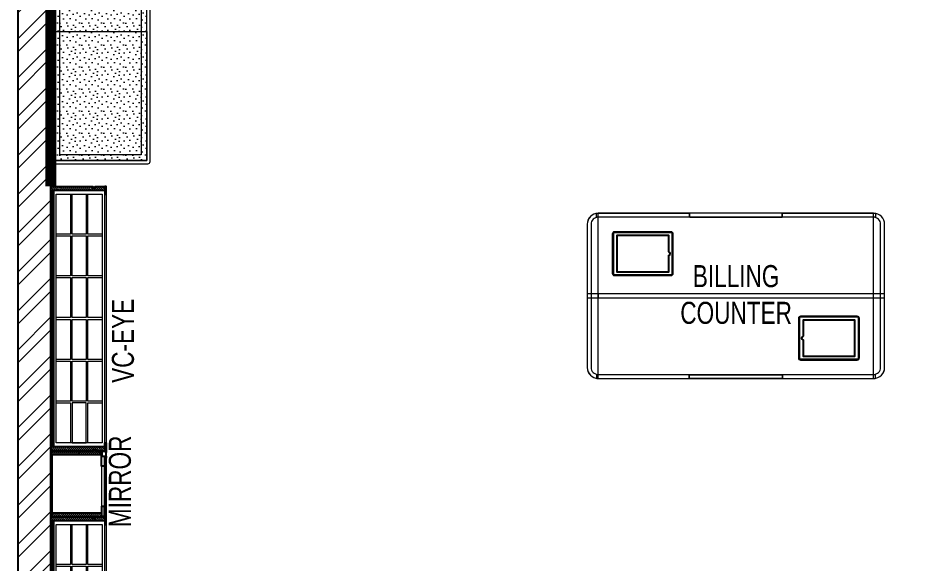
# Model space of a CAD drawing. Header units: feet. Extents: x 2547226 to 2555095, y -6061669 to -6045180.
# Drawn here: x 2547226 to 2551289, y -6051985 to -6049509 of the extents above; entities that cross this region are included whole.
import ezdxf

# ---------------------------------------------------------------- set-up
doc = ezdxf.new("R2010")
doc.units = ezdxf.units.FT
doc.header["$LTSCALE"] = 33
doc.header["$MEASUREMENT"] = 0
for name, pattern in [('ACAD_ISO03W100', [30, 12, -18]), ('HIDDEN2', [4.7625, 3.175, -1.5875]), ('HIDDENX2', [0.75, 0.5, -0.25])]:
    doc.linetypes.add(name, pattern=pattern)
doc.layers.add('A-WALL', color=1, linetype='Continuous')
for name, color, linetype, lineweight in [('LENS-HATCH', 251, 'Continuous', 5), ('LENS-TEXT', 31, 'Continuous', 5), ('LENS_TEXT', 31, 'Continuous', 5), ('LK-FF&E FLOOR', 1, 'Continuous', 9), ('LK-FF&E WALL', 1, 'Continuous', 9), ('LK-MIRROR', 133, 'Continuous', 13), ('LN-ELEVATION-1', 81, 'Continuous', 25), ('LN-ELEVATION-2', 103, 'Continuous', 20), ('LN-ELEVATION-3', 125, 'Continuous', 18), ('LN-ELEVATION-4', 145, 'Continuous', 13), ('LN-ELEVATION-5', 167, 'Continuous', 5), ('LN-HATCH', 251, 'Continuous', 0), ('PLANO-CARPET', 3, 'Continuous', 18), ('PLANO-TXT', 252, 'Continuous', 5)]:
    doc.layers.add(name, color=color, linetype=linetype, lineweight=lineweight)
doc.styles.add('LK TXT', font='GILC____.TTF', dxfattribs={"height": 100})
pattern_1 = [(45, (7858054.0837, 3504049.203), (-4.4901280605, 4.4901280605), [])]

# ---------------------------------------------------------------- blocks, each defined once
blk = doc.blocks.new('2 seater bench')
at = {"layer": 'LENS-HATCH', "lineweight": 0}
h = blk.add_hatch(dxfattribs=at)
h.set_pattern_fill('STIP1', color=177, scale=100, angle=270, pattern_type=2)
h.set_pattern_definition([(270, (6617251.08, -170421.61), (100, -2e-13), [0, -100]), (270, (6617235.08, -170433.61), (100, -2e-13), [0, -100]), (270, (6617211.08, -170428.61), (100, -2e-13), [0, -100]), (270, (6617188.08, -170463.61), (100, -2e-13), [0, -100]), (270, (6617224.08, -170460.61), (100, -2e-13), [0, -100]), (270, (6617248.08, -170487.61), (100, -2e-13), [0, -100]), (270, (6617255.08, -170452.61), (100, -2e-13), [0, -100]), (270, (6617214.08, -170494.61), (100, -2e-13), [0, -100]), (270, (6617182.08, -170489.61), (100, -2e-13), [0, -100]), (270, (6617167.08, -170415.61), (100, -2e-13), [0, -100]), (270, (6617187.08, -170433.61), (100, -2e-13), [0, -100]), (270, (6617168.08, -170447.61), (100, -2e-13), [0, -100]), (270, (6617232.08, -170508.61), (100, -2e-13), [0, -100]), (270, (6617207.08, -170476.61), (100, -2e-13), [0, -100]), (270, (6617240.08, -170468.61), (100, -2e-13), [0, -100]), (270, (6617231.08, -170485.61), (100, -2e-13), [0, -100]), (270, (6617204.08, -170449.61), (100, -2e-13), [0, -100]), (270, (6617258.08, -170477.61), (100, -2e-13), [0, -100]), (270, (6617199.08, -170508.61), (100, -2e-13), [0, -100]), (270, (6617169.08, -170505.61), (100, -2e-13), [0, -100])])
h.paths.add_polyline_path([(585, 210), (0, 210), (0, -210), (585, -210)])
h.paths.add_polyline_path([(0, 245), (0, -210)])
h.paths.add_polyline_path([(-585, 210), (0, 210), (0, -210), (-585, -210)])
at = {"layer": 'LN-ELEVATION-2', "ltscale": 0.5}
for points in [[(-585, 210), (0, 210), (0, -210), (-585, -210)], [(585, 210), (0, 210), (0, -210), (585, -210)]]:
    blk.add_lwpolyline(points, close=True, dxfattribs=at)
at = {"layer": 'LN-ELEVATION-5', "ltscale": 0.5}
blk.add_lwpolyline([(590, 225), (-590, 225, 0.414214), (-600, 215), (-600, -215, 0.414214), (-590, -225), (590, -225, 0.414214), (600, -215), (600, 215, 0.414214)], format="xyb", close=True, dxfattribs=at)
blk.add_lwpolyline([(585, 210), (-585, 210), (-585, -210), (585, -210)], close=True, dxfattribs=at)
at = {"layer": 'LN-ELEVATION-5', "linetype": 'HIDDEN2', "ltscale": 11}
blk.add_lwpolyline([(-560, 185), (560, 185), (560, -185), (-560, -185)], close=True, dxfattribs=at)
blk = doc.blocks.new('VC HD 1200')
at = {"layer": 'LN-HATCH', "ltscale": 0.5}
h = blk.add_hatch(dxfattribs=at)
h.set_pattern_fill('ANSI31', color=256, scale=2)
h.set_pattern_definition([(45, (3760859.753, 1795248.936), (-4.490128061, 4.490128061), [])])
h.paths.add_polyline_path([(-1200, 250), (-1200, 60), (-1194, 60), (-1194, 50), (-1200, 50), (-1200, 6), (-1182, 6), (-1182, 250)])
h = blk.add_hatch(dxfattribs=at)
h.set_pattern_fill('ANSI31', color=256, scale=2)
h.set_pattern_definition(pattern_1)
h.paths.add_polyline_path([(0, 250), (0, 60), (-6, 60), (-6, 50), (0, 50), (0, 6), (-18, 6), (-18, 250)])
h = blk.add_hatch(dxfattribs=at)
h.set_pattern_fill('ANSI31', color=256, scale=2)
h.set_pattern_definition([(45, (7858047.0837, 3504049.203), (-4.4901280605, 4.4901280605), [])])
h.paths.add_polyline_path([(-1165, 6), (-1165, 0), (-1200, 0), (-1200, 6)])
h = blk.add_hatch(dxfattribs=at)
h.set_pattern_fill('ANSI31', color=256, scale=2)
h.set_pattern_definition(pattern_1)
h.paths.add_polyline_path([(-28, 6), (-28, 0), (0, 0), (0, 6)])
at = {"layer": 'LN-ELEVATION-1', "ltscale": 0.5}
for points in [[(-1200, 250), (-1200, 60), (-1194, 60), (-1194, 50), (-1200, 50), (-1200, 6), (-1182, 6), (-1182, 250)], [(-18, 238), (-1182, 238), (-1182, 244), (-18, 244)], [(0, 250), (0, 60), (-6, 60), (-6, 50), (0, 50), (0, 6), (-18, 6), (-18, 250)], [(-1165, 6), (-1165, 0), (-1200, 0), (-1200, 6)], [(-35, 6), (-35, 0), (0, 0), (0, 6)]]:
    blk.add_lwpolyline(points, close=True, dxfattribs=at)
at = {"layer": 'LN-ELEVATION-3', "ltscale": 0.5}
for p, q in [((-1182, 250), (-18, 250)), ((-1165, 6), (-35, 6)), ((-35, 0), (-1165, 0))]:
    blk.add_line(p, q, dxfattribs=at)
for points in [[(-1165, 226), (-35, 226), (-35, 18), (-1165, 18)], [(-1165, 226), (-983.3, 226), (-983.3, 162), (-1165, 162)], [(-975.3, 226), (-793.7, 226), (-793.7, 162), (-975.3, 162)], [(-785.7, 226), (-604, 226), (-604, 162), (-785.7, 162)], [(-596, 226), (-414.3, 226), (-414.3, 162), (-596, 162)], [(-406.3, 226), (-224.7, 226), (-224.7, 162), (-406.3, 162)], [(-216.7, 226), (-35, 226), (-35, 162), (-216.7, 162)], [(-1165, 90), (-983.3, 90), (-983.3, 154), (-1165, 154)], [(-975.3, 154), (-793.7, 154), (-793.7, 90), (-975.3, 90)], [(-785.7, 154), (-604, 154), (-604, 90), (-785.7, 90)], [(-596, 154), (-414.3, 154), (-414.3, 90), (-596, 90)], [(-406.3, 154), (-224.7, 154), (-224.7, 90), (-406.3, 90)], [(-216.7, 154), (-35, 154), (-35, 90), (-216.7, 90)], [(-1165, 82), (-983.3, 82), (-983.3, 18), (-1165, 18)], [(-975.3, 82), (-793.7, 82), (-793.7, 18), (-975.3, 18)], [(-785.7, 82), (-604, 82), (-604, 18), (-785.7, 18)], [(-596, 82), (-414.3, 82), (-414.3, 18), (-596, 18)], [(-406.3, 82), (-224.7, 82), (-224.7, 18), (-406.3, 18)], [(-216.7, 82), (-35, 82), (-35, 18), (-216.7, 18)]]:
    blk.add_lwpolyline(points, close=True, dxfattribs=at)
blk = doc.blocks.new('MIRROR')
at = {"layer": 'LN-HATCH', "ltscale": 0.5}
h = blk.add_hatch(dxfattribs=at)
h.set_pattern_fill('ANSI31', color=256, scale=2)
h.set_pattern_definition([(45, (4060433.7416, 1708720.787), (-4.4901280605, 4.4901280605), [])])
h.paths.add_polyline_path([(212.9, 101.3), (230.9, 101.3), (230.9, -127.7), (212.9, -127.7)])
h.paths.add_polyline_path([(230.9, 95.3), (494.9, 95.3), (494.9, 101.3), (230.9, 101.3)])
h.paths.add_polyline_path([(512.9, 101.3), (494.9, 101.3), (494.9, -127.7), (512.9, -127.7)])
at = {"layer": 'Defpoints'}
blk.add_lwpolyline([(512.9, 101.3), (212.9, 101.3), (212.9, -148.7), (512.9, -148.7)], close=True, dxfattribs=at)
at = {"layer": 'LN-ELEVATION-1'}
for points in [[(212.9, 101.3), (230.9, 101.3), (230.9, -127.7), (212.9, -127.7)], [(230.9, 95.3), (494.9, 95.3), (494.9, 101.3), (230.9, 101.3)], [(512.9, 101.3), (494.9, 101.3), (494.9, -127.7), (512.9, -127.7)], [(259.9, -141.7), (259.9, -127.7), (214.9, -127.7), (214.9, -148.7), (223.9, -148.7), (223.9, -147.2), (216.4, -147.2), (216.4, -141.7)], [(442.9, -141.7), (442.9, -127.7), (487.9, -127.7), (487.9, -148.7), (478.9, -148.7), (478.9, -147.2), (486.4, -147.2), (486.4, -141.7)], [(504.9, -148.7), (504.9, -147.2), (509.4, -147.2), (509.4, -129.2), (487.9, -129.2), (487.9, -127.7), (510.9, -127.7), (510.9, -148.7)]]:
    blk.add_lwpolyline(points, close=True, dxfattribs=at)
at = {"layer": 'LN-ELEVATION-2', "color": 4, "lineweight": 0}
blk.add_lwpolyline([(216.4, -141.7), (486.4, -141.7), (486.4, -147.2), (216.4, -147.2)], close=True, dxfattribs=at)
at = {"layer": 'LN-ELEVATION-2'}
blk.add_lwpolyline([(259.9, -141.7), (442.9, -141.7), (442.9, -127.7), (259.9, -127.7)], close=True, dxfattribs=at)
at = {"layer": 'LN-ELEVATION-4', "ltscale": 0.5}
blk.add_line((478.9, -148.7), (223.9, -148.7), dxfattribs=at)
blk = doc.blocks.new('A$C786b5c82')
at = {"layer": 'LN-HATCH'}
h = blk.add_hatch(dxfattribs=at)
h.set_pattern_fill('ANSI32', color=256, scale=333, angle=180)
h.set_pattern_definition([(225, (-6866470.76, 5280949.64), (88.2999593, -88.2999593), []), (225, (-6866529.63, 5280949.64), (88.2999593, -88.2999593), [])])
h.paths.add_polyline_path([(-5111.1, 5066.7), (-5261.1, 5066.7), (-5261.1, -6897), (-5111.1, -6897), (-5111.1, -2477.3)])
h.paths.add_polyline_path([(-5111.1, 8267.2), (-5261.1, 8267.2), (-5261.1, 6362.1), (-5111.1, 6362.1)])
h.paths.add_polyline_path([(-1466.1, 8417.2), (-5261.1, 8417.2), (-5261.1, 8267.2), (-5111.1, 8267.2), (-1466.1, 8267.2)])
h.paths.add_polyline_path([(197.7, 8417.2), (-818.3, 8417.2), (-818.3, 8267.2), (197.7, 8267.2)])
h.paths.add_polyline_path([(2356.7, 8417.2), (553.3, 8417.2), (553.3, 8267.2), (2356.7, 8267.2)])
h.paths.add_polyline_path([(1747.1, 6870.1), (324.7, 6870.1), (324.7, 8140.2), (197.7, 8140.2), (197.7, 6743.1), (1747.1, 6743.1)])
h.paths.add_polyline_path([(2608.3, 8064), (2458.3, 8064), (2458.3, 6743.1), (2458.3, 5193.7), (2608.3, 5193.7)])
h.paths.add_polyline_path([(2428.9, 4914.3), (2178.9, 4914.3), (2178.9, 1612.2), (2428.9, 1612.2)])
h.paths.add_polyline_path([(2428.9, 1256.6), (2178.9, 1256.6), (2178.9, -1994.7), (2428.9, -1994.7)])
h.paths.add_polyline_path([(2428.9, -2350.3), (2178.9, -2350.3), (2178.9, -4280.8), (2428.9, -4280.8)])
h.paths.add_polyline_path([(2428.9, -4534.8), (2178.9, -4534.8), (2178.9, -6617.6), (2428.9, -6617.6)])
at = {"layer": 'A-WALL'}
for p, q in [((-5261.1, 5066.7, 1805), (-5261.1, -6897, 1805)), ((-5111.1, -2477.3, 1805), (-5111.1, 5066.7, 1805))]:
    blk.add_line(p, q, dxfattribs=at)
blk = doc.blocks.new('I-PAD Frame')
at = {"color": 3, "linetype": 'Continuous'}
blk.add_lwpolyline([(357868.7, -232321.1), (358122.7, -232321.1, 0.414214), (358132.7, -232311.1), (358132.7, -232129.1, 0.414214), (358122.7, -232119.1), (357868.7, -232119.1, 0.414214), (357858.7, -232129.1), (357858.7, -232311.1, 0.414214)], format="xyb", close=True, dxfattribs=at)
at = {"color": 3, "linetype": 'Continuous', "lineweight": 25}
blk.add_lwpolyline([(358113.2, -232229.7), (358113.2, -232302.1), (357878.2, -232302.1), (357878.2, -232138.1), (358113.2, -232138.1), (358113.2, -232210.6, 0.327538), (358114.6, -232212.5, -0.733799), (358114.6, -232227.8, 0.327538)], format="xyb", close=True, dxfattribs=at)
blk = doc.blocks.new('Billing Counter-1350')
at = {"color": 5, "linetype": 'HIDDENX2', "ltscale": 0.025}
for p, q in [((-625, -375), (-625, 375)), ((625, -375), (625, 375))]:
    blk.add_line(p, q, dxfattribs=at)
at = {"color": 0, "linetype": 'Continuous'}
for p, q in [((625, 375), (-625, 375)), ((675, -325), (675, 325)), ((-625, -375), (625, -375))]:
    blk.add_line(p, q, dxfattribs=at)
at = {"color": 2, "linetype": 'Continuous'}
blk.add_line((624, -375), (625, -375), dxfattribs=at)
at = {"color": 2, "linetype": 'HIDDENX2', "ltscale": 0.025}
for points in [[(-633, 375), (-212.4, 375), (-212.4, 358), (-633, 358)], [(210.3, 375), (-210.3, 375), (-210.3, 358), (210.3, 358)], [(212.3, 375), (632.9, 375), (632.9, 358), (212.3, 358)], [(-633, -375), (-212.4, -375), (-212.4, -358), (-633, -358)], [(210.3, -375), (-210.3, -375), (-210.3, -358), (210.3, -358)], [(212.3, -375), (632.9, -375), (632.9, -358), (212.3, -358)]]:
    blk.add_lwpolyline(points, close=True, dxfattribs=at)
at = {"color": 5, "linetype": 'Continuous'}
for points in [[(-555.9, 97.3), (-288.9, 97.3), (-288.9, 286.2), (-555.9, 286.2)], [(555.9, -97.3), (288.9, -97.3), (288.9, -286.2), (555.9, -286.2)]]:
    blk.add_lwpolyline(points, close=True, dxfattribs=at)
at = {"color": 5, "linetype": 'HIDDENX2', "ltscale": 0.025}
blk.add_lwpolyline([(625, 8.5), (-625, 8.5), (-625, -8.5), (625, -8.5)], close=True, dxfattribs=at)
at = {"color": 0, "linetype": 'Continuous'}
for centre, start, end in [((-625, 325), 90, 180), ((625, 325), 0, 90), ((625, -325), 270, 0)]:
    blk.add_arc(centre, 50, start, end, dxfattribs=at)
at = {"layer": 'LN-ELEVATION-2'}
blk.add_line((-675, 325), (-675, -325), dxfattribs=at)
for points in [[(625, 375), (-625, 375, 0.414214), (-675, 325), (-675, -325, 0.414214), (-625, -375), (625, -375, 0.414214), (675, -325), (675, 325, 0.414214)], [(625, 357), (-625, 357, 0.414214), (-657, 325), (-657, -325, 0.414214), (-625, -357), (625, -357, 0.414214), (657, -325), (657, 325, 0.414214)]]:
    blk.add_lwpolyline(points, format="xyb", close=True, dxfattribs=at)
blk.add_lwpolyline([(-675, -8.5), (675, -8.5), (675, 8.5), (-675, 8.5)], close=True, dxfattribs=at)
blk.add_arc((-625, -325), 50, 180, 270, dxfattribs=at)
at = {"color": 2, "linetype": 'Continuous', "xscale": -1, "rotation": 180}
blk.add_blockref('I-PAD Frame', (-358418.2, -232028.4), dxfattribs=at)
at = {"color": 2, "linetype": 'Continuous', "xscale": -1}
blk.add_blockref('I-PAD Frame', (358418.2, 232028.4), dxfattribs=at)
at = {"layer": 'LENS-TEXT', "color": 0, "linetype": 'Continuous', "ltscale": 3, "insert": (1, 5.6), "char_height": 100, "attachment_point": 5, "style": 'LK TXT'}
blk.add_mtext_dynamic_manual_height_columns('BILLING COUNTER', width=353.056, gutter_width=0.5, heights=[0], dxfattribs=at)

msp = doc.modelspace()

# ---------------------------------------------------------------- linework, layer by layer
at = {"layer": 'LK-MIRROR', "linetype": 'ACAD_ISO03W100', "ltscale": 0.05, "const_width": 50, "elevation": 1805}
msp.add_lwpolyline([(2547376, -6048911.1), (2547376, -6050274.1)], dxfattribs=at)

# ---------------------------------------------------------------- block references
at = {"layer": 'LK-FF&E FLOOR', "rotation": 90}
msp.add_blockref('2 seater bench', (2547601, -6049571.4, 1805), dxfattribs=at)
at = {"layer": 'LK-FF&E FLOOR'}
msp.add_blockref('Billing Counter-1350', (2550484.4, -6050771.2, 1805), dxfattribs=at)
at = {"layer": 'LK-FF&E WALL', "rotation": 90.00000000000003}
for name, p in [('VC HD 1200', (2547626, -6050274.1, 1805)), ('MIRROR', (2547477.4, -6051987, 1805)), ('VC HD 1200', (2547626, -6051774.1, 1805))]:
    msp.add_blockref(name, p, dxfattribs=at)
at = {"layer": 'PLANO-CARPET', "color": 2}
msp.add_blockref('A$C786b5c82', (2552487.1, -6053596.7), dxfattribs=at)

# ---------------------------------------------------------------- texts
at = {"layer": 'LENS_TEXT', "linetype": 'Continuous', "ltscale": 3, "insert": (2547689.4, -6051613.5), "char_height": 100, "width": 324.474, "attachment_point": 5, "rotation": 90, "style": 'LK TXT'}
msp.add_mtext('{\\C7;MIRROR}', dxfattribs=at)
at = {"layer": 'PLANO-TXT', "linetype": 'Continuous', "ltscale": 3, "insert": (2547703.3, -6050975.4), "char_height": 100, "width": 244.677, "attachment_point": 5, "rotation": 90, "style": 'LK TXT'}
msp.add_mtext('VC-EYE', dxfattribs=at)

doc.saveas('drawing.dxf')
